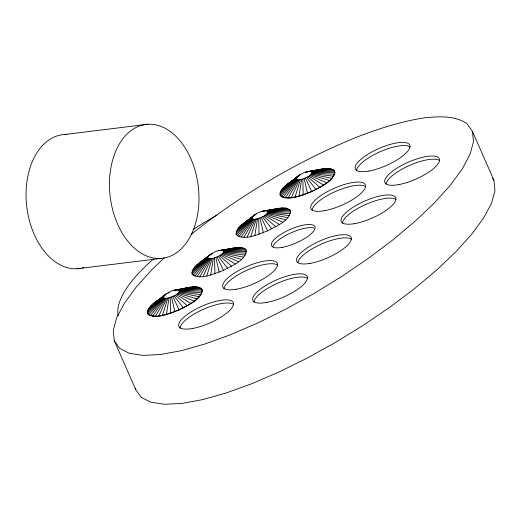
<?xml version="1.0" encoding="UTF-8"?>
<svg xmlns="http://www.w3.org/2000/svg" width="521" height="521" viewBox="0 0 521 521"><rect width="100%" height="100%" fill="white"/><g stroke="black" fill="none" stroke-linecap="round" stroke-linejoin="round"><path stroke-width="0.78" d="M166.401 314.515L169.032 297.836C172.757 296.384 178.69 294.886 179.53 290.477C175.082 288.328 169.664 291.864 165.808 294.183C160.624 300.291 147.274 304.095 147.769 313.785C157.023 320.207 169.716 313.036 179.178 309.917C187.078 305.195 201.822 300.396 201.985 289.559C194.62 283.346 183.477 290.164 175.206 289.982M210.705 274.984L213.336 258.305C217.055 256.853 222.995 255.355 223.828 250.946C219.38 248.804 213.968 252.333 210.113 254.652C204.929 260.76 191.578 264.57 192.073 274.254C201.321 280.676 214.02 273.512 223.483 270.386C231.376 265.671 246.127 260.865 246.29 250.034C241.451 245.241 233.493 248.283 227.664 249.305M254.847 235.479L257.478 218.794C261.203 217.348 267.136 215.844 267.976 211.435C263.528 209.292 258.11 212.829 254.255 215.14C249.071 221.256 235.72 225.059 236.215 234.75C245.469 241.164 258.162 234.001 267.625 230.875C275.524 226.16 290.269 221.36 290.431 210.523C285.801 205.86 278.11 208.641 272.47 209.637M298.989 196.091L301.62 179.413C305.345 177.961 311.278 176.463 312.112 172.054C307.67 169.911 302.252 173.441 298.396 175.759C293.212 181.868 279.862 185.678 280.357 195.362C289.604 201.783 302.304 194.62 311.766 191.494C319.66 186.772 334.41 181.972 334.573 171.142C327.208 164.929 316.065 171.741 307.794 171.559M169.032 297.836L165.808 298.364L163.835 297.953L163.438 297.191L163.835 296.123L165.808 294.183M213.336 258.305L209.286 258.807L207.84 258.09L208.14 256.599L210.113 254.652M257.478 218.794L254.255 219.328L252.281 218.918L251.884 218.156L252.281 217.088L254.255 215.14M301.62 179.413L297.569 179.914L296.123 179.198L296.423 177.707L298.396 175.759M162.422 315.459L167.86 298.11M206.726 275.928L212.164 258.585M250.868 236.423L256.306 219.074M295.01 197.036L300.448 179.693M158.749 316.065L166.772 298.292M203.053 276.534L211.077 258.761M247.195 237.029L255.218 219.256M291.337 197.641L299.36 179.869M155.473 316.319L165.808 298.364M199.777 276.788L210.113 258.839M243.919 237.276L254.255 219.328M288.061 197.895L298.396 179.947M152.679 316.208L164.981 298.331M196.977 276.677L209.286 258.807M241.125 237.166L253.427 219.295M285.267 197.785L297.569 179.914M150.426 315.739L164.323 298.194M194.73 276.208L208.621 258.663M238.872 236.703L252.77 219.159M283.014 197.316L296.905 179.771M168.153 293.277L169.032 292.203M148.778 314.925L163.835 297.953M193.083 275.394L208.14 258.429M237.224 235.889L252.281 218.918M281.366 196.502L296.423 179.537M147.769 313.785L163.535 297.621M192.073 274.254L207.84 258.09M236.215 234.75L251.982 218.579M280.357 195.362L296.123 179.198M164.362 257.752L152.099 269.429L136.313 286.947L124.395 303.215L116.639 317.83L113.233 330.431L114.255 340.708L135.727 389.61L141.165 397.308L150.882 402.238L164.623 404.289L182.076 403.391L202.793 399.587L226.277 392.945L251.93 383.658L279.132 371.935L307.221 358.07L335.491 342.408L363.254 325.325L389.825 307.253L414.547 288.627L436.813 269.917L456.077 251.571L471.863 234.053L483.781 217.785L491.544 203.17L494.95 190.569L493.921 180.292L472.456 131.39L467.018 123.692C455.002 115.486 439.913 116.496 426.106 117.609C402.036 121.041 378.871 128.648 356.253 137.342C297.934 161.178 243.268 193.63 193.636 232.373L191.161 234.45M147.436 312.346L163.438 297.191M191.735 272.815L207.742 257.667M235.883 233.31L251.884 218.156M280.018 193.923L296.026 178.775M280.357 192.223L296.123 178.273M236.215 231.611L251.982 217.654M192.073 271.115L207.84 257.166M147.769 310.646L163.535 296.69M296.215 178.104L300.441 174.418M254.489 215.381L256.306 213.799M210.347 254.893L212.158 253.31M281.36 190.302L296.423 177.707M237.224 229.683L252.281 217.088M193.076 269.194L208.14 256.599M148.778 308.725L163.835 296.123M283.007 188.205L296.905 177.088M238.872 227.592L252.763 216.469M194.724 267.097L208.621 255.98M150.426 306.628L164.317 295.505M299.36 175.082L291.33 181.406L293.167 180.279M243.919 223.086L249.045 219.328M250.282 218.358L255.218 214.463M199.771 262.597L211.077 253.974M155.473 302.128L166.772 293.505M285.261 185.99L297.569 176.43M241.119 225.372L253.427 215.818M196.977 264.883L209.286 255.323M152.673 304.407L164.981 294.853M288.054 183.705L290.679 181.868M247.188 220.793L249.025 219.667M203.047 260.298L204.271 259.549M158.742 299.829L159.967 299.08M319.927 169.468L306.622 171.839M187.339 287.885L174.034 290.262M308.875 171.383L323.6 168.863M263.652 210.94L279.458 208.244M219.51 250.451L235.316 247.755M176.287 289.8L191.012 287.279M309.845 171.305L326.869 168.609M265.703 210.692L282.734 207.99M221.555 250.197L238.585 247.501M177.257 289.728L194.287 287.032M262.48 211.22L271.024 209.911M218.338 250.731L223.001 250.015M224.551 249.78L226.107 249.539M310.666 171.337L329.669 168.719M266.524 210.725L285.528 208.1M222.382 250.23L241.386 247.612M178.078 289.761L197.081 287.143M64.506 134.529L147.905 124.252M77.134 268.745L160.54 258.468A67.443 44.344 83 0 0 189.455 155.649A67.443 44.344 83 0 0 112.673 159.96A67.443 44.344 83 0 0 160.54 258.468M311.33 171.474L331.923 169.188M267.188 210.862L287.781 208.569M223.047 250.367L243.639 248.081M178.742 289.897L199.335 287.605M305.384 172.21L307.774 172.008M261.242 211.591L262.838 211.461M311.819 171.715L333.57 170.002M267.677 211.103L289.429 209.383M223.535 250.608L245.287 248.895M179.231 290.138L200.982 288.419M312.112 172.054L334.573 171.142M267.976 211.435L290.431 210.523M223.828 250.946L246.29 250.034M179.53 290.477L201.985 289.559M312.216 172.477L334.912 172.581M268.074 211.858L290.77 211.962M223.932 251.369L246.628 251.474M179.628 290.9L202.324 290.998M312.112 172.979L334.573 174.281M267.976 212.36L290.438 213.662M223.828 251.871L246.29 253.173M179.53 291.402L201.992 292.698M311.819 173.545L333.57 176.202M267.677 212.933L289.429 215.583M223.535 252.438L245.287 255.095M179.231 291.968L200.982 294.625M311.33 174.164L331.923 178.299M267.188 213.545L287.781 217.68M223.047 253.056L243.639 257.192M178.742 292.587L199.335 296.716M310.666 174.815L329.676 180.513M266.531 214.203L285.534 219.901M222.382 253.714L241.392 259.406M178.084 293.238L197.088 298.937M309.845 175.492L326.875 182.799M265.703 214.873L282.734 222.18M221.562 254.385L238.592 261.692M177.257 293.916L194.287 301.223M308.875 176.17L323.6 185.098M264.74 215.551L279.464 224.479M220.591 255.062L235.316 263.991M176.293 294.593L191.018 303.515M307.794 176.834L319.933 187.345M263.652 216.215L275.791 226.733M219.51 255.726L231.65 266.238M175.206 295.257L187.345 305.768M306.622 177.466L315.954 189.494M262.48 216.853L271.812 228.882M218.338 256.358L227.67 268.387M174.034 295.889L183.366 307.918M492.56 178.371L493.921 180.292M114.255 340.708L119.693 348.406L129.416 353.336L143.158 355.387L160.611 354.488L181.328 350.685L204.805 344.042L230.464 334.756L257.667 323.033L285.749 309.168L314.026 293.505L341.789 276.423L368.354 258.351L393.081 239.725L415.348 221.015L434.612 202.669L450.398 185.15L462.316 168.882L470.072 154.268L473.485 141.666L472.456 131.39M305.384 178.058L311.766 191.494M261.249 217.439L267.625 230.875M217.101 256.951L223.483 270.386M172.803 296.475L179.178 309.917M304.121 178.586L307.468 193.284M259.979 217.967L263.326 232.672M215.837 257.478L219.185 272.177M171.533 297.009L174.88 311.708M135.564 388.028L135.727 389.61M302.851 179.042L303.176 194.834M258.716 218.423L259.035 234.216M214.567 257.934L214.893 273.727M170.269 297.465L170.588 313.251M272.926 246.505A23.712 7.405 -23.7 0 1 291.135 232.763A23.712 7.405 -23.7 0 1 314.091 228.113M315.895 170.465A29.697 9.274 -23.7 0 1 330.822 179.452A29.697 9.274 -23.7 0 1 288.009 197.947A29.697 9.274 -23.7 0 1 293.069 180.331M356.514 170.862A29.697 9.274 -23.7 0 1 379.659 151.95A29.697 9.274 -23.7 0 1 410.06 146.935M342.434 223.411A29.697 9.274 -23.7 0 1 365.586 204.499A29.697 9.274 -23.7 0 1 395.98 199.491M386.094 183.952A29.697 9.274 -23.7 0 1 409.916 165.261A29.697 9.274 -23.7 0 1 439.607 160.566M312.092 209.989A29.697 9.274 -23.7 0 1 335.915 191.298A29.697 9.274 -23.7 0 1 365.605 186.603M180.553 289.435A29.697 9.274 -23.7 0 1 201.36 293.759A29.697 9.274 -23.7 0 1 166.368 314.313M165.691 314.495A29.697 9.274 -23.7 0 1 162.389 315.257M160.878 315.544A29.697 9.274 -23.7 0 1 158.716 315.863M157.355 316.006A29.697 9.274 -23.7 0 1 160.507 298.494M224.056 289.044A29.697 9.274 -23.7 0 1 247.208 270.125A29.697 9.274 -23.7 0 1 277.608 265.117M180.025 328.328A29.697 9.274 -23.7 0 1 203.177 309.415A29.697 9.274 -23.7 0 1 233.577 304.401M254.001 302.317A29.697 9.274 -23.7 0 1 277.152 283.398A29.697 9.274 -23.7 0 1 307.553 278.39M297.908 262.636A29.697 9.274 -23.7 0 1 321.731 243.945A29.697 9.274 -23.7 0 1 351.421 239.25M118.085 315.635A192.119 60.006 -23.7 0 1 153.369 259.074M193.18 229.487A192.119 60.006 -23.7 0 1 216.769 215.193M80.976 268.276A67.443 44.344 83 0 1 26.61 205.3A67.443 44.344 83 0 1 66.831 134.49M83.992 267.527A67.443 44.344 83 0 1 82.494 267.944M368.848 171.051A29.697 9.274 -23.7 0 0 410.014 146.349A29.697 9.274 -23.7 0 0 368.842 153.669A29.697 9.274 -23.7 0 0 368.848 171.051M354.768 223.6A29.697 9.274 -23.7 0 0 395.934 198.898A29.697 9.274 -23.7 0 0 354.762 206.218A29.697 9.274 -23.7 0 0 354.768 223.6M398.389 184.681A29.697 9.274 -23.7 0 0 439.561 159.98A29.697 9.274 -23.7 0 0 398.389 167.3A29.697 9.274 -23.7 0 0 398.389 184.681M324.388 210.718A29.697 9.274 -23.7 0 0 365.56 186.017A29.697 9.274 -23.7 0 0 324.388 193.337A29.697 9.274 -23.7 0 0 324.388 210.718M236.391 289.233A29.697 9.274 -23.7 0 0 277.563 264.531A29.697 9.274 -23.7 0 0 236.391 271.851A29.697 9.274 -23.7 0 0 236.391 289.233M192.36 328.517A29.697 9.274 -23.7 0 0 233.532 303.815A29.697 9.274 -23.7 0 0 192.36 311.135A29.697 9.274 -23.7 0 0 192.36 328.517M266.342 302.499A29.697 9.274 -23.7 0 0 307.507 277.804A29.697 9.274 -23.7 0 0 266.335 285.124A29.697 9.274 -23.7 0 0 266.342 302.499M310.21 263.359A29.697 9.274 -23.7 0 0 351.375 238.657A29.697 9.274 -23.7 0 0 310.203 245.977A29.697 9.274 -23.7 0 0 310.21 263.359M282.226 247.371A23.712 7.405 -23.7 0 0 315.088 227.651A23.712 7.405 -23.7 0 0 282.219 233.499A23.712 7.405 -23.7 0 0 282.226 247.371"/></g></svg>
